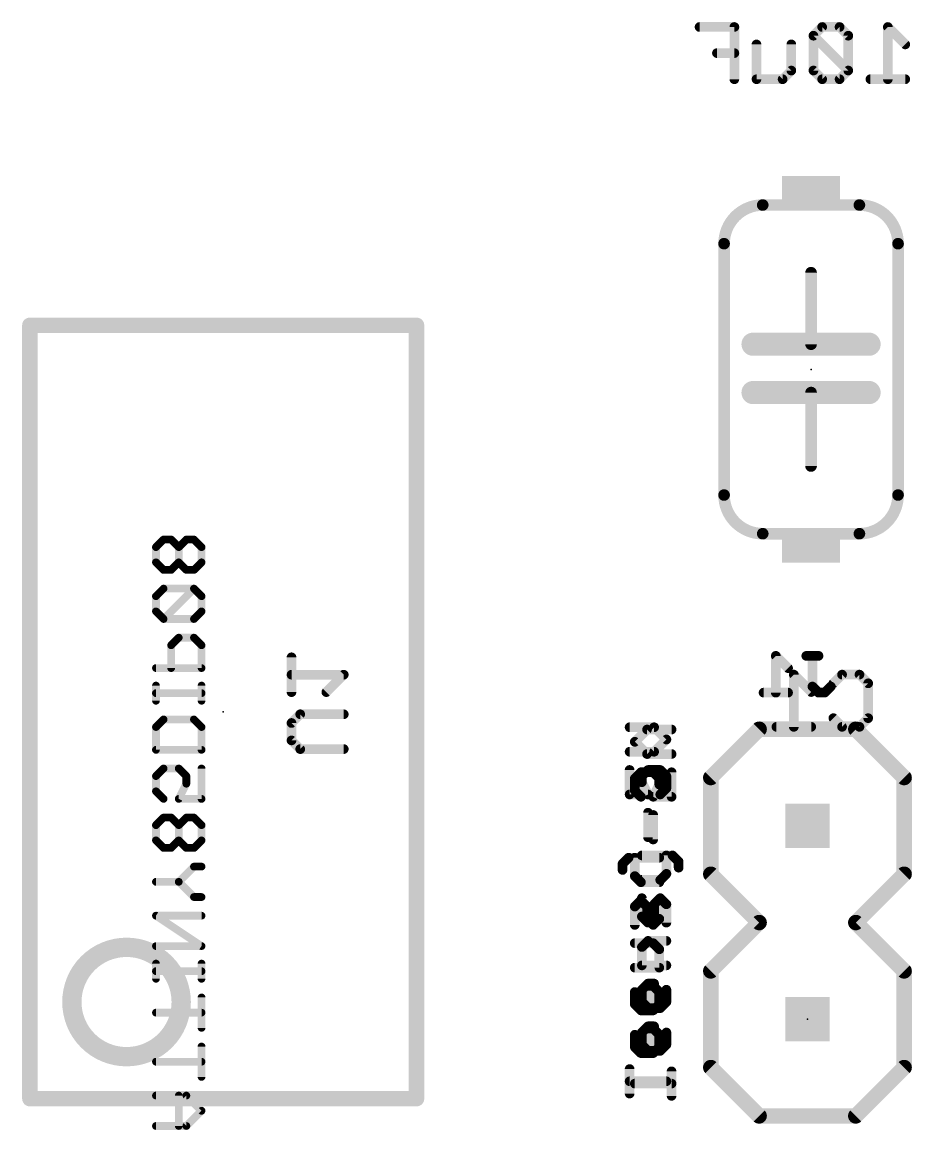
# Model space of a CAD drawing. Extents: x 0 to 100, y 1 to 103.
# Drawn here: x 21.99 to 33.68, y 84.96 to 99.52 of the extents above; entities that cross this region are included whole.
import ezdxf

# ---------------------------------------------------------------- set-up
doc = ezdxf.new("R2010")
doc.units = 0
for name, color, linetype in [('22', 253, 'CONTINUOUS'), ('24', 7, 'CONTINUOUS'), ('26', 253, 'CONTINUOUS'), ('27', 253, 'CONTINUOUS'), ('28', 253, 'CONTINUOUS'), ('52', 253, 'CONTINUOUS')]:
    doc.layers.add(name, color=color, linetype=linetype)

# ---------------------------------------------------------------- blocks, each defined once
blk = doc.blocks.new('RECT')
blk.add_solid([(-0.5, -0.5), (0.5, -0.5), (-0.5, 0.5), (0.5, 0.5)])

msp = doc.modelspace()

# ---------------------------------------------------------------- linework, layer by layer
at = {"layer": '22'}
for points, const_width in [([(31.7234, 97.1126, 0.4142), (31.2154, 96.6046)], 0.1524), ([(31.7234, 97.0745, 1), (31.7234, 97.1507)], 0.0762), ([(33.5014, 96.6046, 0.4142), (32.9934, 97.1126)], 0.1524), ([(32.9934, 97.1507, 1), (32.9934, 97.0745)], 0.0762), ([(31.2535, 96.6046, 1), (31.1773, 96.6046)], 0.0762), ([(31.1773, 96.6046, 1), (31.2535, 96.6046)], 0.0762), ([(33.5395, 96.6046, 1), (33.4633, 96.6046)], 0.0762), ([(33.4633, 96.6046, 1), (33.5395, 96.6046)], 0.0762), ([(32.3965, 96.2236, 1), (32.3203, 96.2236)], 0.0762), ([(22.0946, 95.5832, 1), (22.0946, 95.4816)], 0.1016), ([(22.1454, 95.5324, 1), (22.0438, 95.5324)], 0.1016), ([(27.2254, 95.5324, 1), (27.1238, 95.5324)], 0.1016), ([(27.1746, 95.4816, 1), (27.1746, 95.5832)], 0.1016), ([(31.5964, 95.36, 1), (31.5964, 95.2076)], 0.1524), ([(32.3584, 95.36, 1), (32.3584, 95.2076)], 0.1524), ([(32.3584, 95.2076, 1), (32.3584, 95.36)], 0.1524), ([(32.3203, 95.2838, 1), (32.3965, 95.2838)], 0.0762), ([(33.1204, 95.2076, 1), (33.1204, 95.36)], 0.1524), ([(31.5964, 94.725, 1), (31.5964, 94.5726)], 0.1524), ([(32.3584, 94.725, 1), (32.3584, 94.5726)], 0.1524), ([(32.3584, 94.5726, 1), (32.3584, 94.725)], 0.1524), ([(33.1204, 94.5726, 1), (33.1204, 94.725)], 0.1524), ([(32.3965, 94.6488, 1), (32.3203, 94.6488)], 0.0762), ([(32.3203, 93.6836, 1), (32.3965, 93.6836)], 0.0762), ([(31.2154, 93.3026, 0.4142), (31.7234, 92.7946)], 0.1524), ([(31.2535, 93.3026, 1), (31.1773, 93.3026)], 0.0762), ([(31.1773, 93.3026, 1), (31.2535, 93.3026)], 0.0762), ([(32.9934, 92.7946, 0.4142), (33.5014, 93.3026)], 0.1524), ([(33.5395, 93.3026, 1), (33.4633, 93.3026)], 0.0762), ([(33.4633, 93.3026, 1), (33.5395, 93.3026)], 0.0762), ([(31.7234, 92.7565, 1), (31.7234, 92.8327)], 0.0762), ([(32.9934, 92.8327, 1), (32.9934, 92.7565)], 0.0762), ([(31.676, 90.2768, 1), (31.676, 90.1752)], 0.1016), ([(31.7119, 90.1901, 1), (31.6401, 90.2619)], 0.1016), ([(32.9819, 90.2619, 1), (32.9101, 90.1901)], 0.1016), ([(32.946, 90.1752, 1), (32.946, 90.2768)], 0.1016), ([(31.0918, 89.591, 1), (30.9902, 89.591)], 0.1016), ([(31.0051, 89.6269, 1), (31.0769, 89.5551)], 0.1016), ([(33.6318, 89.591, 1), (33.5302, 89.591)], 0.1016), ([(33.5451, 89.5551, 1), (33.6169, 89.6269)], 0.1016), ([(31.0769, 88.3569, 1), (31.0051, 88.2851)], 0.1016), ([(30.9902, 88.321, 1), (31.0918, 88.321)], 0.1016), ([(33.5302, 88.321, 1), (33.6318, 88.321)], 0.1016), ([(33.6169, 88.2851, 1), (33.5451, 88.3569)], 0.1016), ([(31.7119, 87.6501, 1), (31.6401, 87.7219)], 0.1016), ([(31.6401, 87.6501, 1), (31.7119, 87.7219)], 0.1016), ([(32.9819, 87.7219, 1), (32.9101, 87.6501)], 0.1016), ([(32.9101, 87.7219, 1), (32.9819, 87.6501)], 0.1016), ([(23.3646, 85.924, 1), (23.3646, 87.3608, 1), (23.3646, 85.924)], 0.254), ([(31.0918, 87.051, 1), (30.9902, 87.051)], 0.1016), ([(31.0051, 87.0869, 1), (31.0769, 87.0151)], 0.1016), ([(33.6318, 87.051, 1), (33.5302, 87.051)], 0.1016), ([(33.5451, 87.0151, 1), (33.6169, 87.0869)], 0.1016), ([(31.0769, 85.8169, 1), (31.0051, 85.7451)], 0.1016), ([(33.6169, 85.7451, 1), (33.5451, 85.8169)], 0.1016), ([(30.9902, 85.781, 1), (31.0918, 85.781)], 0.1016), ([(33.5302, 85.781, 1), (33.6318, 85.781)], 0.1016), ([(22.0946, 85.4232, 1), (22.0946, 85.3216)], 0.1016), ([(22.0438, 85.3724, 1), (22.1454, 85.3724)], 0.1016), ([(23.1106, 85.4232, 1), (23.1106, 85.3216)], 0.1016), ([(23.1106, 85.4232, 1), (23.1106, 85.3216)], 0.1016), ([(23.1106, 85.3216, 1), (23.1106, 85.4232)], 0.1016), ([(23.6186, 85.3216, 1), (23.6186, 85.4232)], 0.1016), ([(27.1238, 85.3724, 1), (27.2254, 85.3724)], 0.1016), ([(27.1746, 85.3216, 1), (27.1746, 85.4232)], 0.1016), ([(31.676, 85.1968, 1), (31.676, 85.0952)], 0.1016), ([(31.6401, 85.1101, 1), (31.7119, 85.1819)], 0.1016), ([(32.9101, 85.1819, 1), (32.9819, 85.1101)], 0.1016), ([(32.946, 85.0952, 1), (32.946, 85.1968)], 0.1016)]:
    msp.add_lwpolyline(points, format="xyb", dxfattribs=dict(at, const_width=const_width))
for points, const_width in [([(31.2154, 96.6046), (31.2154, 93.3026)], 0.1524), ([(33.5014, 96.6046), (33.5014, 93.3026)], 0.1524), ([(32.3584, 96.2236), (32.3584, 95.2838)], 0.1524), ([(27.1746, 95.5324), (22.0946, 95.5324)], 0.2032), ([(22.0946, 85.3724), (22.0946, 95.5324)], 0.2032), ([(27.1746, 85.3724), (27.1746, 95.5324)], 0.2032), ([(32.3584, 95.2838), (31.5964, 95.2838)], 0.3048), ([(33.1204, 95.2838), (32.3584, 95.2838)], 0.3048), ([(32.3584, 94.6488), (31.5964, 94.6488)], 0.3048), ([(33.1204, 94.6488), (32.3584, 94.6488)], 0.3048), ([(32.3584, 93.6836), (32.3584, 94.6488)], 0.1524), ([(31.676, 90.226), (31.041, 89.591)], 0.2032), ([(32.946, 90.226), (31.676, 90.226)], 0.2032), ([(33.581, 89.591), (32.946, 90.226)], 0.2032), ([(31.041, 89.591), (31.041, 88.321)], 0.2032), ([(33.581, 88.321), (33.581, 89.591)], 0.2032), ([(31.041, 88.321), (31.676, 87.686)], 0.2032), ([(32.946, 87.686), (33.581, 88.321)], 0.2032), ([(31.676, 87.686), (31.041, 87.051)], 0.2032), ([(33.581, 87.051), (32.946, 87.686)], 0.2032), ([(31.041, 87.051), (31.041, 85.781)], 0.2032), ([(33.581, 85.781), (33.581, 87.051)], 0.2032), ([(31.676, 85.146), (31.041, 85.781)], 0.2032), ([(33.581, 85.781), (32.946, 85.146)], 0.2032), ([(22.0946, 85.3724), (23.1106, 85.3724)], 0.2032), ([(27.1746, 85.3724), (23.1106, 85.3724)], 0.2032), ([(23.1106, 85.3724), (23.6186, 85.3724)], 0.2032), ([(32.946, 85.146), (31.676, 85.146)], 0.2032)]:
    msp.add_lwpolyline(points, dxfattribs=dict(at, const_width=const_width))
at = {"layer": '24'}
for p in [(32.3584, 94.9536), (24.6346, 90.4524), (32.311, 86.416)]:
    msp.add_point(p, dxfattribs=at)
at = {"layer": '26', "const_width": 0.0635}
for points in [[(31.9269, 91.1895, 1), (31.8634, 91.1895)], [(31.9176, 91.212, 1), (31.8727, 91.1671)], [(32.2955, 91.2213, 1), (32.2955, 91.1578)], [(32.4077, 91.1895, 1), (32.3442, 91.1895)], [(32.4565, 91.1578, 1), (32.4565, 91.2213)], [(25.5638, 91.1709, 1), (25.5004, 91.1709)], [(25.5321, 90.9739, 1), (25.5321, 90.9104)], [(26.2409, 90.9197, 1), (26.196, 90.9646)], [(26.2185, 90.9104, 1), (26.2185, 90.9739)], [(32.0337, 91.0061, 1), (32.0786, 91.051)], [(32.1634, 90.9435, 1), (32.0999, 90.9435)], [(32.1541, 90.9659, 1), (32.1092, 90.921)], [(32.7657, 90.9752, 1), (32.7657, 90.9117)], [(32.7882, 90.921, 1), (32.7433, 90.9659)], [(33.017, 90.9659, 1), (32.9721, 90.921)], [(32.9945, 90.9117, 1), (32.9945, 90.9752)], [(32.3984, 90.8095, 1), (32.3535, 90.7645)], [(32.3442, 90.787, 1), (32.4077, 90.787)], [(32.64, 90.7645, 1), (32.595, 90.8095)], [(32.6289, 90.8515, 1), (32.6738, 90.8066)], [(33.1407, 90.8291, 1), (33.0771, 90.8291)], [(33.0864, 90.8066, 1), (33.1314, 90.8515)], [(25.5004, 90.7133, 1), (25.5638, 90.7133)], [(25.9672, 90.7358, 1), (26.0121, 90.6909)], [(31.7342, 90.7383, 1), (31.7342, 90.6748)], [(31.8634, 90.7065, 1), (31.9269, 90.7065)], [(32.0562, 90.6748, 1), (32.0562, 90.7383)], [(32.338, 90.6922, 1), (32.3829, 90.7371)], [(32.4565, 90.7383, 1), (32.4565, 90.6748)], [(32.434, 90.684, 1), (32.4789, 90.729)], [(32.5145, 90.729, 1), (32.5595, 90.684)], [(32.537, 90.6748, 1), (32.537, 90.7383)], [(25.5638, 90.3081, 1), (25.5004, 90.3081)], [(25.6465, 90.4542, 1), (25.6465, 90.3907)], [(25.6689, 90.4, 1), (25.624, 90.4449)], [(26.2185, 90.3907, 1), (26.2185, 90.4542)], [(32.6738, 90.3939, 1), (32.6289, 90.349)], [(33.0771, 90.3715, 1), (33.1407, 90.3715)], [(33.1314, 90.349, 1), (33.0864, 90.3939)], [(25.5096, 90.3305, 1), (25.5546, 90.2856)], [(31.9029, 90.2889, 1), (31.9029, 90.2254)], [(32.0999, 90.2571, 1), (32.1634, 90.2571)], [(32.3605, 90.2254, 1), (32.3605, 90.2889)], [(32.7657, 90.2889, 1), (32.7657, 90.2254)], [(32.7433, 90.2346, 1), (32.7882, 90.2796)], [(32.9721, 90.2796, 1), (33.017, 90.2346)], [(32.9945, 90.2254, 1), (32.9945, 90.2889)], [(25.5546, 90.1017, 1), (25.5096, 90.0568)], [(25.5004, 90.0793, 1), (25.5638, 90.0793)], [(25.6465, 89.9967, 1), (25.6465, 89.9331)], [(25.624, 89.9424, 1), (25.6689, 89.9874)], [(26.2185, 89.9331, 1), (26.2185, 89.9967)]]:
    msp.add_lwpolyline(points, format="xyb", dxfattribs=at)
at = {"layer": '26', "const_width": 0.127}
for points in [[(32.0562, 91.0285), (31.8952, 91.1895)], [(31.8952, 91.1895), (31.8952, 90.7065)], [(32.4565, 91.1895), (32.2955, 91.1895)], [(32.376, 90.787), (32.376, 91.1895)], [(25.5321, 90.7133), (25.5321, 91.1709)], [(26.2185, 90.9421), (25.5321, 90.9421)], [(25.9897, 90.7133), (26.2185, 90.9421)], [(32.3605, 90.7147), (32.1317, 90.9435)], [(32.1317, 90.9435), (32.1317, 90.2571)], [(32.6513, 90.8291), (32.7657, 90.9435)], [(32.7657, 90.9435), (32.9945, 90.9435)], [(32.9945, 90.9435), (33.1089, 90.8291)], [(32.4565, 90.7065), (32.376, 90.787)], [(32.6175, 90.787), (32.537, 90.7065)], [(33.1089, 90.8291), (33.1089, 90.3715)], [(32.0562, 90.7065), (31.7342, 90.7065)], [(32.537, 90.7065), (32.4565, 90.7065)], [(25.5321, 90.3081), (25.6465, 90.4225)], [(25.5321, 90.0793), (25.5321, 90.3081)], [(25.6465, 90.4225), (26.2185, 90.4225)], [(32.7657, 90.2571), (32.6513, 90.3715)], [(33.1089, 90.3715), (32.9945, 90.2571)], [(32.3605, 90.2571), (31.9029, 90.2571)], [(32.9945, 90.2571), (32.7657, 90.2571)], [(25.6465, 89.9649), (25.5321, 90.0793)], [(26.2185, 89.9649), (25.6465, 89.9649)]]:
    msp.add_lwpolyline(points, dxfattribs=at)
at = {"layer": '27', "const_width": 0.127}
for points in [[(30.2965, 90.252), (29.9745, 90.252)], [(30.4575, 90.091), (30.2965, 90.252)], [(30.2965, 89.93), (30.4575, 90.091)], [(29.9745, 89.93), (30.2965, 89.93)], [(29.9745, 89.6907), (29.9745, 89.3687)], [(30.1355, 89.6102), (30.216, 89.6907)], [(30.1355, 89.5297), (30.1355, 89.6102)], [(30.216, 89.6907), (30.377, 89.6907)], [(30.377, 89.6907), (30.4575, 89.6102)], [(30.4575, 89.6102), (30.4575, 89.4492)], [(30.216, 89.3687), (30.1355, 89.5297)], [(30.4575, 89.4492), (30.377, 89.3687)], [(29.9745, 89.3687), (30.216, 89.3687)], [(30.216, 88.8074), (30.216, 89.1294)], [(30.1355, 88.5681), (30.538, 88.5681)], [(30.4575, 88.3265), (30.4575, 88.5681)], [(30.538, 88.5681), (30.6185, 88.4876)], [(30.6185, 88.4876), (30.6185, 88.407)], [(30.377, 88.246), (30.4575, 88.3265)], [(30.1355, 88.246), (30.377, 88.246)], [(30.1355, 87.7652), (30.1355, 88.0067)], [(30.377, 88.0067), (30.2965, 87.9262)], [(30.4575, 87.9262), (30.377, 88.0067)], [(30.2965, 87.9262), (30.2965, 87.7652)], [(30.4575, 87.6847), (30.4575, 87.9262)], [(30.216, 87.6847), (30.1355, 87.7652)], [(30.2965, 87.7652), (30.216, 87.6847)], [(30.1355, 87.3649), (30.216, 87.4454)], [(30.216, 87.4454), (30.4575, 87.4454)], [(30.1355, 87.1234), (30.1355, 87.3649)], [(30.4575, 87.1234), (30.1355, 87.1234)], [(30.1355, 86.8036), (30.216, 86.8841)], [(30.216, 86.8841), (30.2965, 86.8841)], [(30.2965, 86.8841), (30.2965, 86.5621)], [(30.1355, 86.6426), (30.1355, 86.8036)], [(30.4575, 86.8036), (30.4575, 86.6426)], [(30.216, 86.5621), (30.1355, 86.6426)], [(30.377, 86.5621), (30.216, 86.5621)], [(30.4575, 86.6426), (30.377, 86.5621)], [(30.1355, 86.2423), (30.216, 86.3228)], [(30.1355, 86.0813), (30.1355, 86.2423)], [(30.216, 86.3228), (30.2965, 86.3228)], [(30.2965, 86.3228), (30.2965, 86.0008)], [(30.4575, 86.2423), (30.4575, 86.0813)], [(30.216, 86.0008), (30.1355, 86.0813)], [(30.377, 86.0008), (30.216, 86.0008)], [(30.4575, 86.0813), (30.377, 86.0008)], [(29.9745, 85.4395), (29.9745, 85.7615)], [(30.4575, 85.6005), (29.9745, 85.6005)]]:
    msp.add_lwpolyline(points, dxfattribs=at)
at = {"layer": '27', "const_width": 0.0635}
for points in [[(29.9745, 90.2837, 1), (29.9745, 90.2202)], [(30.3189, 90.2744, 1), (30.274, 90.2295)], [(30.2965, 90.2202, 1), (30.2965, 90.2837)], [(30.435, 90.0685, 1), (30.48, 90.1134)], [(30.48, 90.0685, 1), (30.435, 90.1134)], [(29.9745, 89.9617, 1), (29.9745, 89.8982)], [(30.274, 89.9524, 1), (30.3189, 89.9075)], [(30.2965, 89.8982, 1), (30.2965, 89.9617)], [(30.0062, 89.6907, 1), (29.9427, 89.6907)], [(30.1672, 89.6102, 1), (30.1037, 89.6102)], [(30.113, 89.6326, 1), (30.1579, 89.5877)], [(30.216, 89.7224, 1), (30.216, 89.6589)], [(30.2384, 89.6682, 1), (30.1935, 89.7131)], [(30.3995, 89.7131, 1), (30.3545, 89.6682)], [(30.377, 89.6589, 1), (30.377, 89.7224)], [(30.4893, 89.6102, 1), (30.4258, 89.6102)], [(30.435, 89.5877, 1), (30.48, 89.6326)], [(30.1037, 89.5297, 1), (30.1672, 89.5297)], [(30.1639, 89.5439, 1), (30.1071, 89.5155)], [(30.48, 89.4267, 1), (30.435, 89.4716)], [(29.9427, 89.3687, 1), (30.0062, 89.3687)], [(29.9745, 89.4004, 1), (29.9745, 89.3369)], [(30.1876, 89.3545, 1), (30.2444, 89.3829)], [(30.216, 89.3369, 1), (30.216, 89.4004)], [(30.3545, 89.3911, 1), (30.3995, 89.3462)], [(30.4258, 89.4492, 1), (30.4893, 89.4492)], [(30.2477, 89.1294, 1), (30.1842, 89.1294)], [(30.1842, 88.8074, 1), (30.2477, 88.8074)], [(30.1355, 88.5998, 1), (30.1355, 88.5363)], [(30.4893, 88.5681, 1), (30.4258, 88.5681)], [(30.5605, 88.5905, 1), (30.5155, 88.5456)], [(30.538, 88.5363, 1), (30.538, 88.5998)], [(30.6503, 88.4876, 1), (30.5868, 88.4876)], [(30.5961, 88.4651, 1), (30.641, 88.51)], [(30.4258, 88.3265, 1), (30.4893, 88.3265)], [(30.48, 88.3041, 1), (30.435, 88.349)], [(30.5868, 88.407, 1), (30.6503, 88.407)], [(30.1355, 88.2778, 1), (30.1355, 88.2143)], [(30.3545, 88.2685, 1), (30.3995, 88.2236)], [(30.377, 88.2143, 1), (30.377, 88.2778)], [(30.1672, 88.0067, 1), (30.1037, 88.0067)], [(30.3995, 88.0292, 1), (30.3545, 87.9843)], [(30.3995, 87.9843, 1), (30.3545, 88.0292)], [(30.3282, 87.9262, 1), (30.2647, 87.9262)], [(30.274, 87.9487, 1), (30.3189, 87.9038)], [(30.4893, 87.9262, 1), (30.4258, 87.9262)], [(30.435, 87.9038, 1), (30.48, 87.9487)], [(30.1037, 87.7652, 1), (30.1672, 87.7652)], [(30.1579, 87.7877, 1), (30.113, 87.7428)], [(30.2647, 87.7652, 1), (30.3282, 87.7652)], [(30.3189, 87.7428, 1), (30.274, 87.7877)], [(30.1935, 87.7072, 1), (30.2384, 87.6623)], [(30.1935, 87.6623, 1), (30.2384, 87.7072)], [(30.4258, 87.6847, 1), (30.4893, 87.6847)], [(30.216, 87.4772, 1), (30.216, 87.4137)], [(30.2384, 87.423, 1), (30.1935, 87.4679)], [(30.4575, 87.4137, 1), (30.4575, 87.4772)], [(30.1672, 87.3649, 1), (30.1037, 87.3649)], [(30.113, 87.3874, 1), (30.1579, 87.3425)], [(30.1355, 87.1552, 1), (30.1355, 87.0917)], [(30.4575, 87.0917, 1), (30.4575, 87.1552)], [(30.1037, 87.1234, 1), (30.1672, 87.1234)], [(30.216, 86.9159, 1), (30.216, 86.8524)], [(30.2384, 86.8617, 1), (30.1935, 86.9066)], [(30.3282, 86.8841, 1), (30.2647, 86.8841)], [(30.2965, 86.8524, 1), (30.2965, 86.9159)], [(30.1672, 86.8036, 1), (30.1037, 86.8036)], [(30.113, 86.8261, 1), (30.1579, 86.7812)], [(30.4893, 86.8036, 1), (30.4258, 86.8036)], [(30.1037, 86.6426, 1), (30.1672, 86.6426)], [(30.1579, 86.6651, 1), (30.113, 86.6202)], [(30.216, 86.5939, 1), (30.216, 86.5304)], [(30.1935, 86.5397, 1), (30.2384, 86.5846)], [(30.2647, 86.5621, 1), (30.3282, 86.5621)], [(30.3545, 86.5846, 1), (30.3995, 86.5397)], [(30.377, 86.5304, 1), (30.377, 86.5939)], [(30.4258, 86.6426, 1), (30.4893, 86.6426)], [(30.48, 86.6202, 1), (30.435, 86.6651)], [(30.1672, 86.2423, 1), (30.1037, 86.2423)], [(30.113, 86.2648, 1), (30.1579, 86.2199)], [(30.216, 86.3546, 1), (30.216, 86.2911)], [(30.2384, 86.3004, 1), (30.1935, 86.3453)], [(30.3282, 86.3228, 1), (30.2647, 86.3228)], [(30.2965, 86.2911, 1), (30.2965, 86.3546)], [(30.4893, 86.2423, 1), (30.4258, 86.2423)], [(30.1037, 86.0813, 1), (30.1672, 86.0813)], [(30.1579, 86.1038, 1), (30.113, 86.0589)], [(30.216, 86.0326, 1), (30.216, 85.9691)], [(30.1935, 85.9784, 1), (30.2384, 86.0233)], [(30.2647, 86.0008, 1), (30.3282, 86.0008)], [(30.3545, 86.0233, 1), (30.3995, 85.9784)], [(30.377, 85.9691, 1), (30.377, 86.0326)], [(30.4258, 86.0813, 1), (30.4893, 86.0813)], [(30.48, 86.0589, 1), (30.435, 86.1038)], [(30.0062, 85.7615, 1), (29.9427, 85.7615)], [(29.9745, 85.6323, 1), (29.9745, 85.5688)], [(30.4575, 85.5688, 1), (30.4575, 85.6323)], [(29.9427, 85.4395, 1), (30.0062, 85.4395)]]:
    msp.add_lwpolyline(points, format="xyb", dxfattribs=at)
at = {"layer": '28'}
for points, const_width in [([(31.3507, 99.4515), (30.8931, 99.4515)], 0.127), ([(31.3507, 98.7651), (31.3507, 99.4515)], 0.127), ([(32.5043, 99.4515), (32.3899, 99.3371)], 0.127), ([(32.3899, 99.3371), (32.3899, 98.8795)], 0.127), ([(32.8475, 98.8795), (32.3899, 99.3371)], 0.127), ([(32.7331, 99.4515), (32.5043, 99.4515)], 0.127), ([(32.8475, 99.3371), (32.7331, 99.4515)], 0.127), ([(32.8475, 98.8795), (32.8475, 99.3371)], 0.127), ([(33.5959, 99.2227), (33.3671, 99.4515)], 0.127), ([(33.3671, 99.4515), (33.3671, 98.7651)], 0.127), ([(31.6415, 98.7651), (31.6415, 99.2227)], 0.127), ([(32.0991, 99.2227), (32.0991, 98.8795)], 0.127), ([(31.3507, 99.1083), (31.1219, 99.1083)], 0.127), ([(31.9847, 98.7651), (31.6415, 98.7651)], 0.127), ([(32.0991, 98.8795), (31.9847, 98.7651)], 0.127), ([(32.3899, 98.8795), (32.5043, 98.7651)], 0.127), ([(32.5043, 98.7651), (32.7331, 98.7651)], 0.127), ([(32.7331, 98.7651), (32.8475, 98.8795)], 0.127), ([(33.5959, 98.7651), (33.1383, 98.7651)], 0.127), ([(23.851, 92.7179), (23.7512, 92.6181)], 0.1016), ([(23.9508, 92.7179), (23.851, 92.7179)], 0.1016), ([(24.0507, 92.6181), (23.9508, 92.7179)], 0.1016), ([(24.1505, 92.7179), (24.0507, 92.6181)], 0.1016), ([(24.2503, 92.7179), (24.1505, 92.7179)], 0.1016), ([(24.3501, 92.6181), (24.2503, 92.7179)], 0.1016), ([(23.7512, 92.6181), (23.7512, 92.4185)], 0.1016), ([(24.0507, 92.4185), (24.0507, 92.6181)], 0.1016), ([(24.3501, 92.4185), (24.3501, 92.6181)], 0.1016), ([(23.7512, 92.4185), (23.851, 92.3186)], 0.1016), ([(23.9508, 92.3186), (24.0507, 92.4185)], 0.1016), ([(24.0507, 92.4185), (24.1505, 92.3186)], 0.1016), ([(24.2503, 92.3186), (24.3501, 92.4185)], 0.1016), ([(23.851, 92.3186), (23.9508, 92.3186)], 0.1016), ([(24.1505, 92.3186), (24.2503, 92.3186)], 0.1016), ([(23.851, 92.0734), (23.7512, 91.9735)], 0.1016), ([(24.2503, 92.0734), (23.851, 92.0734)], 0.1016), ([(23.851, 91.6741), (24.2503, 92.0734)], 0.1016), ([(24.3501, 91.9735), (24.2503, 92.0734)], 0.1016), ([(23.7512, 91.9735), (23.7512, 91.7739)], 0.1016), ([(24.3501, 91.7739), (24.3501, 91.9735)], 0.1016), ([(23.7512, 91.7739), (23.851, 91.6741)], 0.1016), ([(24.2503, 91.6741), (24.3501, 91.7739)], 0.1016), ([(23.851, 91.6741), (24.2503, 91.6741)], 0.1016), ([(24.0507, 91.4288), (23.9508, 91.329)], 0.1016), ([(24.2503, 91.4288), (24.0507, 91.4288)], 0.1016), ([(24.3501, 91.329), (24.2503, 91.4288)], 0.1016), ([(23.9508, 91.329), (23.9508, 91.0295)], 0.1016), ([(24.3501, 91.0295), (24.3501, 91.329)], 0.1016), ([(23.7512, 91.0295), (24.3501, 91.0295)], 0.1016), ([(23.7512, 90.5998), (23.7512, 90.7995)], 0.1016), ([(24.3501, 90.5998), (24.3501, 90.7995)], 0.1016), ([(23.7512, 90.6997), (24.3501, 90.6997)], 0.1016), ([(23.7512, 90.2547), (23.851, 90.3546)], 0.1016), ([(23.851, 90.3546), (24.2503, 90.3546)], 0.1016), ([(24.2503, 90.3546), (24.3501, 90.2547)], 0.1016), ([(23.7512, 89.9553), (23.7512, 90.2547)], 0.1016), ([(24.3501, 90.2547), (24.3501, 89.9553)], 0.1016), ([(30.0425, 90.061), (30.2035, 90.222)], 0.127), ([(30.2035, 90.222), (30.5255, 90.222)], 0.127), ([(30.2035, 89.9), (30.0425, 90.061)], 0.127), ([(24.3501, 89.9553), (23.7512, 89.9553)], 0.1016), ([(30.5255, 89.9), (30.2035, 89.9)], 0.127), ([(23.851, 89.71), (23.7512, 89.6102)], 0.1016), ([(23.7512, 89.6102), (23.7512, 89.4106)], 0.1016), ([(24.0507, 89.71), (23.851, 89.71)], 0.1016), ([(24.1505, 89.6102), (24.0507, 89.71)], 0.1016), ([(24.1505, 89.5104), (24.1505, 89.6102)], 0.1016), ([(24.3501, 89.71), (24.3501, 89.3107)], 0.1016), ([(30.123, 89.6607), (30.0425, 89.5802)], 0.127), ([(30.0425, 89.5802), (30.0425, 89.4192)], 0.127), ([(30.284, 89.6607), (30.123, 89.6607)], 0.127), ([(30.3645, 89.5802), (30.284, 89.6607)], 0.127), ([(30.3645, 89.4997), (30.3645, 89.5802)], 0.127), ([(30.5255, 89.6607), (30.5255, 89.3387)], 0.127), ([(24.0507, 89.3107), (24.1505, 89.5104)], 0.1016), ([(30.284, 89.3387), (30.3645, 89.4997)], 0.127), ([(23.7512, 89.4106), (23.851, 89.3107)], 0.1016), ([(24.3501, 89.3107), (24.0507, 89.3107)], 0.1016), ([(30.0425, 89.4192), (30.123, 89.3387)], 0.127), ([(30.5255, 89.3387), (30.284, 89.3387)], 0.127), ([(23.851, 89.0655), (23.7512, 88.9656)], 0.1016), ([(23.9508, 89.0655), (23.851, 89.0655)], 0.1016), ([(24.0507, 88.9656), (23.9508, 89.0655)], 0.1016), ([(24.1505, 89.0655), (24.0507, 88.9656)], 0.1016), ([(24.2503, 89.0655), (24.1505, 89.0655)], 0.1016), ([(24.3501, 88.9656), (24.2503, 89.0655)], 0.1016), ([(30.284, 88.7774), (30.284, 89.0994)], 0.127), ([(23.7512, 88.9656), (23.7512, 88.766)], 0.1016), ([(24.0507, 88.766), (24.0507, 88.9656)], 0.1016), ([(24.3501, 88.766), (24.3501, 88.9656)], 0.1016), ([(23.7512, 88.766), (23.851, 88.6662)], 0.1016), ([(23.9508, 88.6662), (24.0507, 88.766)], 0.1016), ([(24.0507, 88.766), (24.1505, 88.6662)], 0.1016), ([(24.2503, 88.6662), (24.3501, 88.766)], 0.1016), ([(23.851, 88.6662), (23.9508, 88.6662)], 0.1016), ([(24.1505, 88.6662), (24.2503, 88.6662)], 0.1016), ([(29.962, 88.5381), (29.8815, 88.4576)], 0.127), ([(29.8815, 88.4576), (29.8815, 88.3771)], 0.127), ([(30.3645, 88.5381), (29.962, 88.5381)], 0.127), ([(30.0425, 88.2965), (30.0425, 88.5381)], 0.127), ([(24.0507, 88.2213), (24.2503, 88.4209)], 0.1016), ([(24.2503, 88.4209), (24.3501, 88.4209)], 0.1016), ([(30.123, 88.216), (30.0425, 88.2965)], 0.127), ([(24.0507, 88.2213), (23.7512, 88.2213)], 0.1016), ([(24.2503, 88.0216), (24.0507, 88.2213)], 0.1016), ([(30.3645, 88.216), (30.123, 88.216)], 0.127), ([(24.3501, 88.0216), (24.2503, 88.0216)], 0.1016), ([(30.0425, 87.8962), (30.123, 87.9767)], 0.127), ([(30.0425, 87.6547), (30.0425, 87.8962)], 0.127), ([(30.123, 87.9767), (30.2035, 87.8962)], 0.127), ([(30.2035, 87.8962), (30.2035, 87.7352)], 0.127), ([(30.3645, 87.7352), (30.3645, 87.9767)], 0.127), ([(24.3501, 87.3771), (23.7512, 87.7764)], 0.1016), ([(23.7512, 87.7764), (24.3501, 87.7764)], 0.1016), ([(30.2035, 87.7352), (30.284, 87.6547)], 0.127), ([(30.284, 87.6547), (30.3645, 87.7352)], 0.127), ([(30.284, 87.4154), (30.0425, 87.4154)], 0.127), ([(30.3645, 87.3349), (30.284, 87.4154)], 0.127), ([(23.7512, 87.3771), (24.3501, 87.3771)], 0.1016), ([(30.3645, 87.0934), (30.3645, 87.3349)], 0.127), ([(23.7512, 86.9474), (23.7512, 87.147)], 0.1016), ([(24.3501, 86.9474), (24.3501, 87.147)], 0.1016), ([(23.7512, 87.0472), (24.3501, 87.0472)], 0.1016), ([(30.0425, 87.0934), (30.3645, 87.0934)], 0.127), ([(30.284, 86.8541), (30.2035, 86.8541)], 0.127), ([(30.2035, 86.8541), (30.2035, 86.5321)], 0.127), ([(30.3645, 86.7736), (30.284, 86.8541)], 0.127), ([(24.3501, 86.3028), (24.3501, 86.7021)], 0.1016), ([(30.0425, 86.7736), (30.0425, 86.6126)], 0.127), ([(30.3645, 86.6126), (30.3645, 86.7736)], 0.127), ([(30.0425, 86.6126), (30.123, 86.5321)], 0.127), ([(30.123, 86.5321), (30.284, 86.5321)], 0.127), ([(30.284, 86.5321), (30.3645, 86.6126)], 0.127), ([(23.7512, 86.5025), (24.3501, 86.5025)], 0.1016), ([(30.284, 86.2928), (30.2035, 86.2928)], 0.127), ([(30.2035, 86.2928), (30.2035, 85.9708)], 0.127), ([(30.3645, 86.2123), (30.284, 86.2928)], 0.127), ([(30.0425, 86.2123), (30.0425, 86.0513)], 0.127), ([(30.3645, 86.0513), (30.3645, 86.2123)], 0.127), ([(24.3501, 85.6583), (24.3501, 86.0576)], 0.1016), ([(30.0425, 86.0513), (30.123, 85.9708)], 0.127), ([(30.123, 85.9708), (30.284, 85.9708)], 0.127), ([(30.284, 85.9708), (30.3645, 86.0513)], 0.127), ([(23.7512, 85.8579), (24.3501, 85.8579)], 0.1016), ([(30.5255, 85.4095), (30.5255, 85.7315)], 0.127), ([(30.0425, 85.5705), (30.5255, 85.5705)], 0.127), ([(24.1505, 85.413), (23.7512, 85.413)], 0.1016), ([(24.0507, 85.0137), (24.0507, 85.413)], 0.1016), ([(24.3501, 85.2134), (24.1505, 85.413)], 0.1016), ([(24.1505, 85.0137), (24.3501, 85.2134)], 0.1016), ([(23.7512, 85.0137), (24.1505, 85.0137)], 0.1016)]:
    msp.add_lwpolyline(points, dxfattribs=dict(at, const_width=const_width))
for points, const_width in [([(30.8931, 99.4832, 1), (30.8931, 99.4197)], 0.0635), ([(31.3824, 99.4515, 1), (31.3189, 99.4515)], 0.0635), ([(31.3507, 99.4197, 1), (31.3507, 99.4832)], 0.0635), ([(32.4216, 99.3371, 1), (32.3581, 99.3371)], 0.0635), ([(32.4123, 99.3595, 1), (32.3674, 99.3146)], 0.0635), ([(32.3674, 99.3595, 1), (32.4123, 99.3146)], 0.0635), ([(32.5043, 99.4832, 1), (32.5043, 99.4197)], 0.0635), ([(32.5267, 99.429, 1), (32.4818, 99.4739)], 0.0635), ([(32.7555, 99.4739, 1), (32.7106, 99.429)], 0.0635), ([(32.7331, 99.4197, 1), (32.7331, 99.4832)], 0.0635), ([(32.8792, 99.3371, 1), (32.8157, 99.3371)], 0.0635), ([(32.825, 99.3146, 1), (32.8699, 99.3595)], 0.0635), ([(33.3989, 99.4515, 1), (33.3354, 99.4515)], 0.0635), ([(33.3896, 99.4739, 1), (33.3447, 99.429)], 0.0635), ([(31.6732, 99.2227, 1), (31.6097, 99.2227)], 0.0635), ([(32.1308, 99.2227, 1), (32.0673, 99.2227)], 0.0635), ([(33.5734, 99.2002, 1), (33.6184, 99.2451)], 0.0635), ([(31.1219, 99.14, 1), (31.1219, 99.0765)], 0.0635), ([(31.3507, 99.0765, 1), (31.3507, 99.14)], 0.0635), ([(31.6415, 98.7969, 1), (31.6415, 98.7334)], 0.0635), ([(31.9622, 98.7876, 1), (32.0071, 98.7426)], 0.0635), ([(31.9847, 98.7334, 1), (31.9847, 98.7969)], 0.0635), ([(32.0673, 98.8795, 1), (32.1308, 98.8795)], 0.0635), ([(32.1215, 98.857, 1), (32.0766, 98.9019)], 0.0635), ([(32.3581, 98.8795, 1), (32.4216, 98.8795)], 0.0635), ([(32.4123, 98.9019, 1), (32.3674, 98.857)], 0.0635), ([(32.5043, 98.7969, 1), (32.5043, 98.7334)], 0.0635), ([(32.4818, 98.7426, 1), (32.5267, 98.7876)], 0.0635), ([(32.7106, 98.7876, 1), (32.7555, 98.7426)], 0.0635), ([(32.7331, 98.7334, 1), (32.7331, 98.7969)], 0.0635), ([(32.8157, 98.8795, 1), (32.8792, 98.8795)], 0.0635), ([(32.825, 98.857, 1), (32.8699, 98.9019)], 0.0635), ([(32.8699, 98.857, 1), (32.825, 98.9019)], 0.0635), ([(33.1383, 98.7969, 1), (33.1383, 98.7334)], 0.0635), ([(33.5959, 98.7334, 1), (33.5959, 98.7969)], 0.0635), ([(31.3189, 98.7651, 1), (31.3824, 98.7651)], 0.0635), ([(31.6097, 98.7651, 1), (31.6732, 98.7651)], 0.0635), ([(33.3354, 98.7651, 1), (33.3989, 98.7651)], 0.0635), ([(23.851, 92.7433, 1), (23.851, 92.6925)], 0.0508), ([(23.869, 92.7, 1), (23.8331, 92.7359)], 0.0508), ([(23.9688, 92.7359, 1), (23.9329, 92.7)], 0.0508), ([(23.9508, 92.6925, 1), (23.9508, 92.7433)], 0.0508), ([(24.1505, 92.7433, 1), (24.1505, 92.6925)], 0.0508), ([(24.1684, 92.7, 1), (24.1325, 92.7359)], 0.0508), ([(24.2683, 92.7359, 1), (24.2323, 92.7)], 0.0508), ([(24.2503, 92.6925, 1), (24.2503, 92.7433)], 0.0508), ([(23.7332, 92.6361, 1), (23.7692, 92.6001)], 0.0508), ([(23.7766, 92.6181, 1), (23.7258, 92.6181)], 0.0508), ([(24.0327, 92.6361, 1), (24.0686, 92.6001)], 0.0508), ([(24.0761, 92.6181, 1), (24.0253, 92.6181)], 0.0508), ([(24.0327, 92.6001, 1), (24.0686, 92.6361)], 0.0508), ([(24.3755, 92.6181, 1), (24.3247, 92.6181)], 0.0508), ([(24.3321, 92.6001, 1), (24.3681, 92.6361)], 0.0508), ([(23.7692, 92.4364, 1), (23.7332, 92.4005)], 0.0508), ([(23.7258, 92.4185, 1), (23.7766, 92.4185)], 0.0508), ([(24.0686, 92.4364, 1), (24.0327, 92.4005)], 0.0508), ([(24.0253, 92.4185, 1), (24.0761, 92.4185)], 0.0508), ([(24.0686, 92.4005, 1), (24.0327, 92.4364)], 0.0508), ([(24.3247, 92.4185, 1), (24.3755, 92.4185)], 0.0508), ([(24.3681, 92.4005, 1), (24.3321, 92.4364)], 0.0508), ([(23.851, 92.344, 1), (23.851, 92.2932)], 0.0508), ([(23.8331, 92.3007, 1), (23.869, 92.3366)], 0.0508), ([(23.9329, 92.3366, 1), (23.9688, 92.3007)], 0.0508), ([(23.9508, 92.2932, 1), (23.9508, 92.344)], 0.0508), ([(24.1505, 92.344, 1), (24.1505, 92.2932)], 0.0508), ([(24.1325, 92.3007, 1), (24.1684, 92.3366)], 0.0508), ([(24.2323, 92.3366, 1), (24.2683, 92.3007)], 0.0508), ([(24.2503, 92.2932, 1), (24.2503, 92.344)], 0.0508), ([(23.851, 92.0988, 1), (23.851, 92.048)], 0.0508), ([(23.869, 92.0554, 1), (23.8331, 92.0913)], 0.0508), ([(24.2683, 92.0913, 1), (24.2323, 92.0554)], 0.0508), ([(24.2683, 92.0554, 1), (24.2323, 92.0913)], 0.0508), ([(24.2503, 92.048, 1), (24.2503, 92.0988)], 0.0508), ([(23.7766, 91.9735, 1), (23.7258, 91.9735)], 0.0508), ([(23.7332, 91.9915, 1), (23.7692, 91.9556)], 0.0508), ([(24.3755, 91.9735, 1), (24.3247, 91.9735)], 0.0508), ([(24.3321, 91.9556, 1), (24.3681, 91.9915)], 0.0508), ([(23.7692, 91.7919, 1), (23.7332, 91.7559)], 0.0508), ([(24.3681, 91.7559, 1), (24.3321, 91.7919)], 0.0508), ([(23.7258, 91.7739, 1), (23.7766, 91.7739)], 0.0508), ([(23.851, 91.6995, 1), (23.851, 91.6487)], 0.0508), ([(23.8331, 91.6921, 1), (23.869, 91.6561)], 0.0508), ([(23.8331, 91.6561, 1), (23.869, 91.6921)], 0.0508), ([(24.2323, 91.6921, 1), (24.2683, 91.6561)], 0.0508), ([(24.2503, 91.6487, 1), (24.2503, 91.6995)], 0.0508), ([(24.3247, 91.7739, 1), (24.3755, 91.7739)], 0.0508), ([(24.0507, 91.4542, 1), (24.0507, 91.4034)], 0.0508), ([(24.0686, 91.4109, 1), (24.0327, 91.4468)], 0.0508), ([(24.2683, 91.4468, 1), (24.2323, 91.4109)], 0.0508), ([(24.2503, 91.4034, 1), (24.2503, 91.4542)], 0.0508), ([(23.9762, 91.329, 1), (23.9254, 91.329)], 0.0508), ([(23.9329, 91.347, 1), (23.9688, 91.311)], 0.0508), ([(24.3755, 91.329, 1), (24.3247, 91.329)], 0.0508), ([(24.3321, 91.311, 1), (24.3681, 91.347)], 0.0508), ([(23.7512, 91.0549, 1), (23.7512, 91.0041)], 0.0508), ([(23.9254, 91.0295, 1), (23.9762, 91.0295)], 0.0508), ([(24.3247, 91.0295, 1), (24.3755, 91.0295)], 0.0508), ([(24.3501, 91.0041, 1), (24.3501, 91.0549)], 0.0508), ([(23.7766, 90.7995, 1), (23.7258, 90.7995)], 0.0508), ([(24.3755, 90.7995, 1), (24.3247, 90.7995)], 0.0508), ([(23.7512, 90.7251, 1), (23.7512, 90.6743)], 0.0508), ([(24.3501, 90.6743, 1), (24.3501, 90.7251)], 0.0508), ([(23.7258, 90.5998, 1), (23.7766, 90.5998)], 0.0508), ([(24.3247, 90.5998, 1), (24.3755, 90.5998)], 0.0508), ([(23.851, 90.38, 1), (23.851, 90.3292)], 0.0508), ([(23.869, 90.3366, 1), (23.8331, 90.3725)], 0.0508), ([(24.2683, 90.3725, 1), (24.2323, 90.3366)], 0.0508), ([(24.2503, 90.3292, 1), (24.2503, 90.38)], 0.0508), ([(23.7766, 90.2547, 1), (23.7258, 90.2547)], 0.0508), ([(23.7332, 90.2727, 1), (23.7692, 90.2368)], 0.0508), ([(24.3755, 90.2547, 1), (24.3247, 90.2547)], 0.0508), ([(24.3321, 90.2368, 1), (24.3681, 90.2727)], 0.0508), ([(30.2035, 90.2537, 1), (30.2035, 90.1902)], 0.0635), ([(30.226, 90.1995, 1), (30.1811, 90.2444)], 0.0635), ([(30.5255, 90.1902, 1), (30.5255, 90.2537)], 0.0635), ([(30.065, 90.0834, 1), (30.02, 90.0385)], 0.0635), ([(30.02, 90.0834, 1), (30.065, 90.0385)], 0.0635), ([(23.7512, 89.9807, 1), (23.7512, 89.9299)], 0.0508), ([(23.7258, 89.9553, 1), (23.7766, 89.9553)], 0.0508), ([(24.3247, 89.9553, 1), (24.3755, 89.9553)], 0.0508), ([(24.3501, 89.9299, 1), (24.3501, 89.9807)], 0.0508), ([(30.2035, 89.9317, 1), (30.2035, 89.8682)], 0.0635), ([(30.1811, 89.8775, 1), (30.226, 89.9224)], 0.0635), ([(30.5255, 89.8682, 1), (30.5255, 89.9317)], 0.0635), ([(23.7332, 89.6282, 1), (23.7692, 89.5922)], 0.0508), ([(23.7766, 89.6102, 1), (23.7258, 89.6102)], 0.0508), ([(23.851, 89.7354, 1), (23.851, 89.6846)], 0.0508), ([(23.869, 89.6921, 1), (23.8331, 89.728)], 0.0508), ([(24.0686, 89.728, 1), (24.0327, 89.6921)], 0.0508), ([(24.0507, 89.6846, 1), (24.0507, 89.7354)], 0.0508), ([(24.1759, 89.6102, 1), (24.1251, 89.6102)], 0.0508), ([(24.1325, 89.5922, 1), (24.1684, 89.6282)], 0.0508), ([(24.3755, 89.71, 1), (24.3247, 89.71)], 0.0508), ([(30.0742, 89.5802, 1), (30.0108, 89.5802)], 0.0635), ([(30.123, 89.6924, 1), (30.123, 89.6289)], 0.0635), ([(30.1455, 89.6382, 1), (30.1005, 89.6831)], 0.0635), ([(30.3065, 89.6831, 1), (30.2616, 89.6382)], 0.0635), ([(30.284, 89.6289, 1), (30.284, 89.6924)], 0.0635), ([(30.3963, 89.5802, 1), (30.3328, 89.5802)], 0.0635), ([(30.5573, 89.6607, 1), (30.4938, 89.6607)], 0.0635), ([(24.1251, 89.5104, 1), (24.1759, 89.5104)], 0.0508), ([(24.1732, 89.499, 1), (24.1278, 89.5217)], 0.0508), ([(30.02, 89.6026, 1), (30.065, 89.5577)], 0.0635), ([(30.3328, 89.4997, 1), (30.3963, 89.4997)], 0.0635), ([(30.3929, 89.4855, 1), (30.3361, 89.5139)], 0.0635), ([(30.3421, 89.5577, 1), (30.387, 89.6026)], 0.0635), ([(23.7692, 89.4285, 1), (23.7332, 89.3926)], 0.0508), ([(23.7258, 89.4106, 1), (23.7766, 89.4106)], 0.0508), ([(23.8331, 89.2928, 1), (23.869, 89.3287)], 0.0508), ([(24.0507, 89.3361, 1), (24.0507, 89.2853)], 0.0508), ([(24.3501, 89.2853, 1), (24.3501, 89.3361)], 0.0508), ([(30.065, 89.4416, 1), (30.02, 89.3967)], 0.0635), ([(30.0108, 89.4192, 1), (30.0742, 89.4192)], 0.0635), ([(30.1005, 89.3162, 1), (30.1455, 89.3611)], 0.0635), ([(30.284, 89.3704, 1), (30.284, 89.3069)], 0.0635), ([(30.2556, 89.3529, 1), (30.3124, 89.3245)], 0.0635), ([(30.4938, 89.3387, 1), (30.5573, 89.3387)], 0.0635), ([(30.5255, 89.3069, 1), (30.5255, 89.3704)], 0.0635), ([(24.0279, 89.3221, 1), (24.0734, 89.2994)], 0.0508), ([(24.3247, 89.3107, 1), (24.3755, 89.3107)], 0.0508), ([(23.851, 89.0909, 1), (23.851, 89.0401)], 0.0508), ([(23.869, 89.0475, 1), (23.8331, 89.0834)], 0.0508), ([(23.9688, 89.0834, 1), (23.9329, 89.0475)], 0.0508), ([(23.9508, 89.0401, 1), (23.9508, 89.0909)], 0.0508), ([(24.1505, 89.0909, 1), (24.1505, 89.0401)], 0.0508), ([(24.1684, 89.0475, 1), (24.1325, 89.0834)], 0.0508), ([(24.2683, 89.0834, 1), (24.2323, 89.0475)], 0.0508), ([(24.2503, 89.0401, 1), (24.2503, 89.0909)], 0.0508), ([(30.3158, 89.0994, 1), (30.2523, 89.0994)], 0.0635), ([(23.7766, 88.9656, 1), (23.7258, 88.9656)], 0.0508), ([(23.7332, 88.9836, 1), (23.7692, 88.9477)], 0.0508), ([(24.0761, 88.9656, 1), (24.0253, 88.9656)], 0.0508), ([(24.0327, 88.9836, 1), (24.0686, 88.9477)], 0.0508), ([(24.0327, 88.9477, 1), (24.0686, 88.9836)], 0.0508), ([(24.3755, 88.9656, 1), (24.3247, 88.9656)], 0.0508), ([(24.3321, 88.9477, 1), (24.3681, 88.9836)], 0.0508), ([(23.7692, 88.784, 1), (23.7332, 88.748)], 0.0508), ([(23.7258, 88.766, 1), (23.7766, 88.766)], 0.0508), ([(24.0686, 88.784, 1), (24.0327, 88.748)], 0.0508), ([(24.0253, 88.766, 1), (24.0761, 88.766)], 0.0508), ([(24.0686, 88.748, 1), (24.0327, 88.784)], 0.0508), ([(24.3247, 88.766, 1), (24.3755, 88.766)], 0.0508), ([(24.3681, 88.748, 1), (24.3321, 88.784)], 0.0508), ([(30.2523, 88.7774, 1), (30.3158, 88.7774)], 0.0635), ([(23.851, 88.6916, 1), (23.851, 88.6408)], 0.0508), ([(23.8331, 88.6482, 1), (23.869, 88.6842)], 0.0508), ([(23.9329, 88.6842, 1), (23.9688, 88.6482)], 0.0508), ([(23.9508, 88.6408, 1), (23.9508, 88.6916)], 0.0508), ([(24.1505, 88.6916, 1), (24.1505, 88.6408)], 0.0508), ([(24.1325, 88.6482, 1), (24.1684, 88.6842)], 0.0508), ([(24.2323, 88.6842, 1), (24.2683, 88.6482)], 0.0508), ([(24.2503, 88.6408, 1), (24.2503, 88.6916)], 0.0508), ([(29.9132, 88.4576, 1), (29.8497, 88.4576)], 0.0635), ([(29.859, 88.48, 1), (29.9039, 88.4351)], 0.0635), ([(29.962, 88.5698, 1), (29.962, 88.5063)], 0.0635), ([(29.9845, 88.5156, 1), (29.9395, 88.5605)], 0.0635), ([(30.0742, 88.5381, 1), (30.0108, 88.5381)], 0.0635), ([(30.3645, 88.5063, 1), (30.3645, 88.5698)], 0.0635), ([(24.2503, 88.4463, 1), (24.2503, 88.3955)], 0.0508), ([(24.2683, 88.403, 1), (24.2323, 88.4389)], 0.0508), ([(24.3501, 88.3955, 1), (24.3501, 88.4463)], 0.0508), ([(29.8497, 88.3771, 1), (29.9132, 88.3771)], 0.0635), ([(30.065, 88.319, 1), (30.02, 88.2741)], 0.0635), ([(23.7512, 88.2467, 1), (23.7512, 88.1959)], 0.0508), ([(24.0686, 88.2392, 1), (24.0327, 88.2033)], 0.0508), ([(24.0327, 88.2392, 1), (24.0686, 88.2033)], 0.0508), ([(24.0507, 88.1959, 1), (24.0507, 88.2467)], 0.0508), ([(30.0108, 88.2965, 1), (30.0742, 88.2965)], 0.0635), ([(30.123, 88.2478, 1), (30.123, 88.1843)], 0.0635), ([(30.1005, 88.1936, 1), (30.1455, 88.2385)], 0.0635), ([(30.3645, 88.1843, 1), (30.3645, 88.2478)], 0.0635), ([(24.2503, 88.047, 1), (24.2503, 87.9962)], 0.0508), ([(24.2323, 88.0037, 1), (24.2683, 88.0396)], 0.0508), ([(24.3501, 87.9962, 1), (24.3501, 88.047)], 0.0508), ([(30.1455, 87.9992, 1), (30.1005, 87.9543)], 0.0635), ([(30.1455, 87.9543, 1), (30.1005, 87.9992)], 0.0635), ([(30.02, 87.9187, 1), (30.065, 87.8738)], 0.0635), ([(30.0742, 87.8962, 1), (30.0108, 87.8962)], 0.0635), ([(30.2353, 87.8962, 1), (30.1718, 87.8962)], 0.0635), ([(30.1811, 87.8738, 1), (30.226, 87.9187)], 0.0635), ([(30.3963, 87.9767, 1), (30.3328, 87.9767)], 0.0635), ([(23.7653, 87.7975, 1), (23.7371, 87.7552)], 0.0508), ([(23.7512, 87.8018, 1), (23.7512, 87.751)], 0.0508), ([(24.3501, 87.751, 1), (24.3501, 87.8018)], 0.0508), ([(30.226, 87.7577, 1), (30.1811, 87.7128)], 0.0635), ([(30.1718, 87.7352, 1), (30.2353, 87.7352)], 0.0635), ([(30.3328, 87.7352, 1), (30.3963, 87.7352)], 0.0635), ([(30.387, 87.7128, 1), (30.3421, 87.7577)], 0.0635), ([(30.0108, 87.6547, 1), (30.0742, 87.6547)], 0.0635), ([(30.2616, 87.6772, 1), (30.3065, 87.6323)], 0.0635), ([(30.2616, 87.6323, 1), (30.3065, 87.6772)], 0.0635), ([(30.0425, 87.4472, 1), (30.0425, 87.3837)], 0.0635), ([(30.3065, 87.4379, 1), (30.2616, 87.393)], 0.0635), ([(30.284, 87.3837, 1), (30.284, 87.4472)], 0.0635), ([(23.7512, 87.4025, 1), (23.7512, 87.3517)], 0.0508), ([(24.336, 87.356, 1), (24.3642, 87.3982)], 0.0508), ([(24.3501, 87.3517, 1), (24.3501, 87.4025)], 0.0508), ([(30.3963, 87.3349, 1), (30.3328, 87.3349)], 0.0635), ([(30.3421, 87.3125, 1), (30.387, 87.3574)], 0.0635), ([(23.7766, 87.147, 1), (23.7258, 87.147)], 0.0508), ([(24.3755, 87.147, 1), (24.3247, 87.147)], 0.0508), ([(23.7512, 87.0726, 1), (23.7512, 87.0218)], 0.0508), ([(24.3501, 87.0218, 1), (24.3501, 87.0726)], 0.0508), ([(30.0425, 87.1252, 1), (30.0425, 87.0617)], 0.0635), ([(30.3328, 87.0934, 1), (30.3963, 87.0934)], 0.0635), ([(30.3645, 87.0617, 1), (30.3645, 87.1252)], 0.0635), ([(23.7258, 86.9474, 1), (23.7766, 86.9474)], 0.0508), ([(24.3247, 86.9474, 1), (24.3755, 86.9474)], 0.0508), ([(30.2035, 86.8859, 1), (30.2035, 86.8224)], 0.0635), ([(30.2353, 86.8541, 1), (30.1718, 86.8541)], 0.0635), ([(30.3065, 86.8766, 1), (30.2616, 86.8317)], 0.0635), ([(30.284, 86.8224, 1), (30.284, 86.8859)], 0.0635), ([(24.3755, 86.7021, 1), (24.3247, 86.7021)], 0.0508), ([(30.0742, 86.7736, 1), (30.0108, 86.7736)], 0.0635), ([(30.3963, 86.7736, 1), (30.3328, 86.7736)], 0.0635), ([(30.3421, 86.7512, 1), (30.387, 86.7961)], 0.0635), ([(30.065, 86.6351, 1), (30.02, 86.5902)], 0.0635), ([(30.0108, 86.6126, 1), (30.0742, 86.6126)], 0.0635), ([(30.123, 86.5639, 1), (30.123, 86.5004)], 0.0635), ([(30.1005, 86.5097, 1), (30.1455, 86.5546)], 0.0635), ([(30.2616, 86.5546, 1), (30.3065, 86.5097)], 0.0635), ([(30.284, 86.5004, 1), (30.284, 86.5639)], 0.0635), ([(30.3328, 86.6126, 1), (30.3963, 86.6126)], 0.0635), ([(30.387, 86.5902, 1), (30.3421, 86.6351)], 0.0635), ([(23.7512, 86.5279, 1), (23.7512, 86.4771)], 0.0508), ([(24.3501, 86.4771, 1), (24.3501, 86.5279)], 0.0508), ([(30.1718, 86.5321, 1), (30.2353, 86.5321)], 0.0635), ([(24.3247, 86.3028, 1), (24.3755, 86.3028)], 0.0508), ([(30.2035, 86.3246, 1), (30.2035, 86.2611)], 0.0635), ([(30.2353, 86.2928, 1), (30.1718, 86.2928)], 0.0635), ([(30.3065, 86.3153, 1), (30.2616, 86.2704)], 0.0635), ([(30.284, 86.2611, 1), (30.284, 86.3246)], 0.0635), ([(30.0742, 86.2123, 1), (30.0108, 86.2123)], 0.0635), ([(30.3963, 86.2123, 1), (30.3328, 86.2123)], 0.0635), ([(30.3421, 86.1899, 1), (30.387, 86.2348)], 0.0635), ([(24.3755, 86.0576, 1), (24.3247, 86.0576)], 0.0508), ([(30.065, 86.0738, 1), (30.02, 86.0289)], 0.0635), ([(30.0108, 86.0513, 1), (30.0742, 86.0513)], 0.0635), ([(30.123, 86.0026, 1), (30.123, 85.9391)], 0.0635), ([(30.1005, 85.9484, 1), (30.1455, 85.9933)], 0.0635), ([(30.2616, 85.9933, 1), (30.3065, 85.9484)], 0.0635), ([(30.284, 85.9391, 1), (30.284, 86.0026)], 0.0635), ([(30.3328, 86.0513, 1), (30.3963, 86.0513)], 0.0635), ([(30.387, 86.0289, 1), (30.3421, 86.0738)], 0.0635), ([(23.7512, 85.8833, 1), (23.7512, 85.8325)], 0.0508), ([(24.3501, 85.8325, 1), (24.3501, 85.8833)], 0.0508), ([(30.1718, 85.9708, 1), (30.2353, 85.9708)], 0.0635), ([(30.5573, 85.7315, 1), (30.4938, 85.7315)], 0.0635), ([(24.3247, 85.6583, 1), (24.3755, 85.6583)], 0.0508), ([(30.0425, 85.6023, 1), (30.0425, 85.5388)], 0.0635), ([(30.5255, 85.5388, 1), (30.5255, 85.6023)], 0.0635), ([(23.7512, 85.4384, 1), (23.7512, 85.3876)], 0.0508), ([(24.0761, 85.413, 1), (24.0253, 85.413)], 0.0508), ([(24.1684, 85.431, 1), (24.1325, 85.3951)], 0.0508), ([(24.1505, 85.3876, 1), (24.1505, 85.4384)], 0.0508), ([(30.4938, 85.4095, 1), (30.5573, 85.4095)], 0.0635), ([(24.3681, 85.1954, 1), (24.3321, 85.2313)], 0.0508), ([(24.3321, 85.1954, 1), (24.3681, 85.2313)], 0.0508), ([(23.7512, 85.0391, 1), (23.7512, 84.9883)], 0.0508), ([(24.0253, 85.0137, 1), (24.0761, 85.0137)], 0.0508), ([(24.1325, 85.0317, 1), (24.1684, 84.9958)], 0.0508), ([(24.1505, 84.9883, 1), (24.1505, 85.0391)], 0.0508)]:
    msp.add_lwpolyline(points, format="xyb", dxfattribs=dict(at, const_width=const_width))
at = {"layer": '52', "const_width": 0.1524}
for points in [[(31.7234, 97.1126), (32.9934, 97.1126)], [(31.7234, 92.7946), (32.9934, 92.7946)]]:
    msp.add_lwpolyline(points, dxfattribs=at)
at = {"layer": '52', "const_width": 0.0762}
for points in [[(31.7234, 97.1507, 1), (31.7234, 97.0745)], [(32.9934, 97.0745, 1), (32.9934, 97.1507)], [(31.7234, 92.8327, 1), (31.7234, 92.7565)], [(32.9934, 92.7565, 1), (32.9934, 92.8327)]]:
    msp.add_lwpolyline(points, format="xyb", dxfattribs=at)

# ---------------------------------------------------------------- block references
at = {"layer": '52', "rotation": 90}
for p, xscale, yscale in [((32.3584, 97.3031), 0.381, 0.762), ((32.3584, 92.6041), 0.381, 0.762), ((32.311, 88.956), 0.5842, 0.5842), ((32.311, 86.416), 0.5842, 0.5842)]:
    msp.add_blockref('RECT', p, dxfattribs=dict(at, xscale=xscale, yscale=yscale))

doc.saveas('drawing.dxf')
